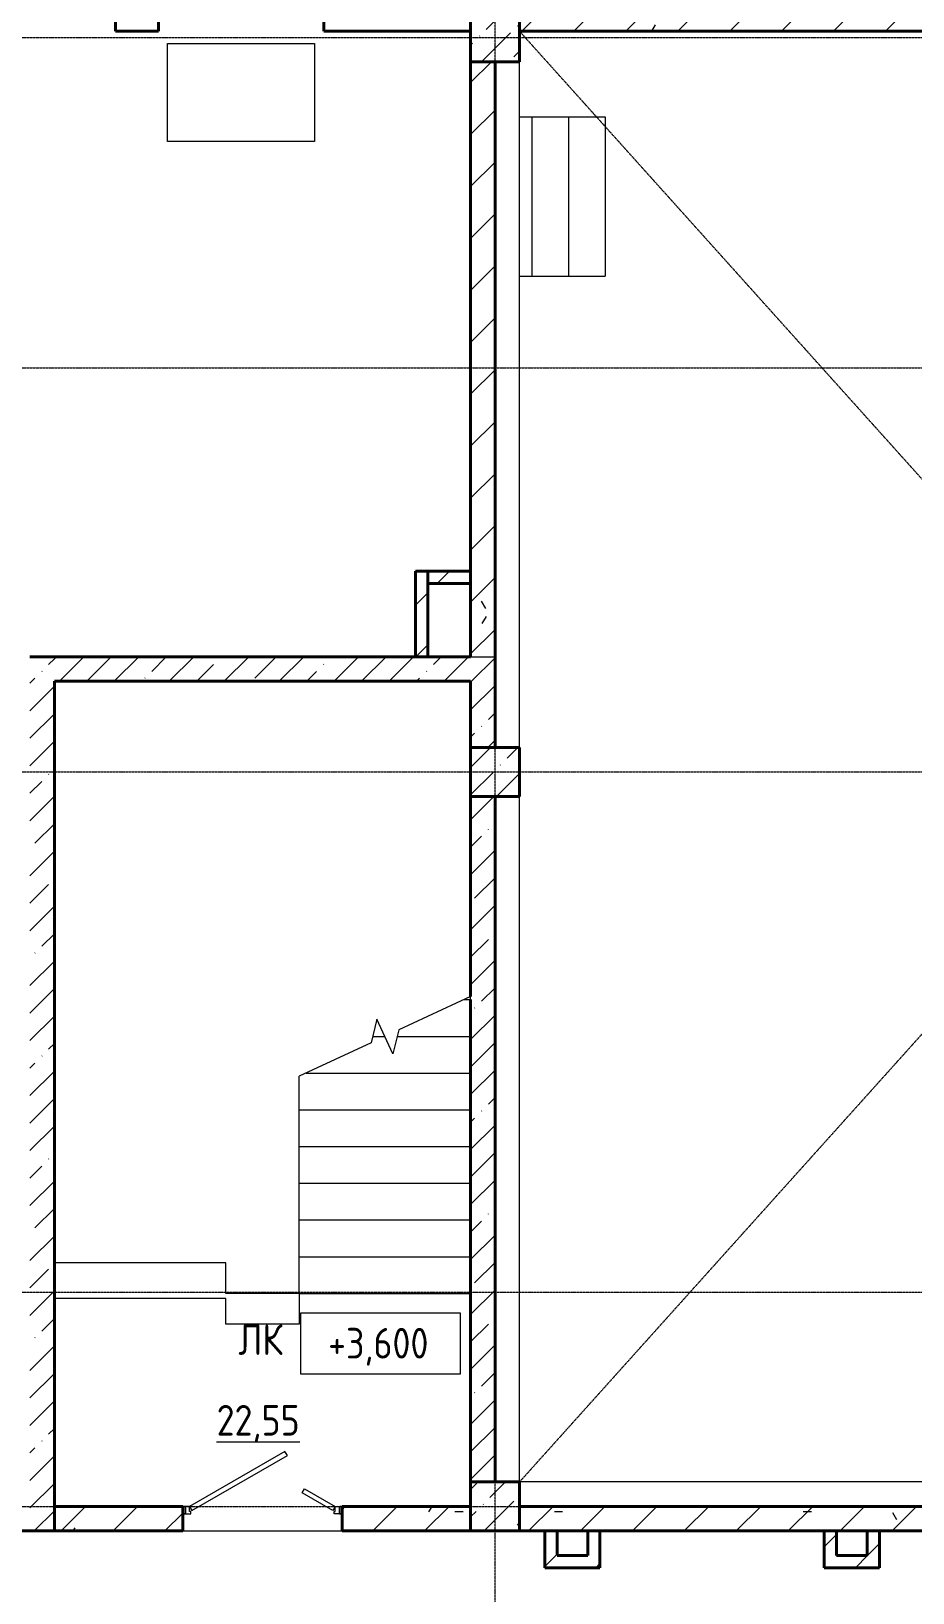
# Model space of a CAD drawing. Header units: millimetres. Extents: x 0 to 351840, y -132678 to 32417.
# Drawn here: x 310687 to 317888, y -109171 to -96416 of the extents above; entities that cross this region are included whole.
import ezdxf

# ---------------------------------------------------------------- set-up
doc = ezdxf.new("R2010")
doc.units = ezdxf.units.MM
for name, pattern in [('BI_линия_сетки', [25, 20, -2.5, 0, -2.5]), ('BI_невидимые', [5, 3, -2]), ('BI_штриховая_ш2_п1', [3, 2, -1])]:
    doc.linetypes.add(name, pattern=pattern)
for name, color, linetype, lineweight in [('Аннотация', 7, 'Continuous', 9), ('Двери', 7, 'Continuous', 18), ('Лестницы', 7, 'Continuous', 18), ('Марки помещений', 7, 'Continuous', 20), ('Несущие колонны', 7, 'Continuous', 18), ('Оси', 7, 'Continuous', 9), ('Отметки', 7, 'Continuous', 9), ('Перекрытие', 7, 'Continuous', 18), ('Стены внутренние', 7, 'Continuous', 18), ('Стены наружные', 7, 'Continuous', 18), ('Стены несущие', 7, 'Continuous', 18), ('Стены штриховка', 7, 'Continuous', 18)]:
    doc.layers.add(name, color=color, linetype=linetype, lineweight=lineweight)
doc.layers.add('Линии', color=7, linetype='Continuous', lineweight=9, true_color=0x00a600)
doc.styles.add('GOST Common_1', font='GOST Common.ttf', dxfattribs={"width": 0.9, "height": 250})
pattern_1 = [(45, (2e-10, 1e-10), (-224.5064, 224.5064), []), (45, (224.5, 1e-10), (-224.5064, 224.5064), [396.875, -79.375, 3.353, -76.022])]
pattern_2 = [(0, (2e-10, 1e-10), (1625.6, 406.4), [67.056, -1152.144, 67.056, -1152.144, -6502.4]), (0, (2e-10, 1e-10), (1625.6, 406.4), [-2438.4, 67.056, -2371.344, 67.056, -1152.144, -2844.8]), (0, (2e-10, 1e-10), (1625.6, 406.4), [-6096, 67.056, -745.744, 67.056, -1964.944]), (120, (609.6, 203.2), (-1164.753, 1204.611), [67.056, -1152.144, 67.056, -1152.144, -6502.4]), (120, (609.6, 203.2), (-1164.753, 1204.611), [-2438.4, 67.056, -2371.344, 67.056, -1152.144, -2844.8]), (120, (609.6, 203.2), (-1164.753, 1204.611), [-6096, 67.056, -745.744, 67.056, -1964.944]), (240, (812.8, 1016), (-460.847, -1611.011), [67.056, -1152.144, 67.056, -1152.144, -6502.4]), (240, (812.8, 1016), (-460.847, -1611.011), [-2438.4, 67.056, -2371.344, 67.056, -1152.144, -2844.8]), (240, (812.8, 1016), (-460.847, -1611.011), [-6096, 67.056, -745.744, 67.056, -1964.944])]
pattern_3 = [(45, (2e-10, 1e-10), (-212.132, 212.132), [])]

# ---------------------------------------------------------------- blocks, each defined once
blk = doc.blocks.new('_временные_конструкции_колонны_монолитные_прямоугольная - _временная_конструкция_колонна_400x400-V28-02 Этаж__3_300___Отделочный_')
at = {"layer": 'Несущие колонны', "lineweight": 9}
h = blk.add_hatch(dxfattribs=at)
h.set_pattern_fill('FP_29', color=9, style=0, pattern_type=2)
h.set_pattern_definition([(45, (-15900, -7900), (84.1895, 308.696), [396.875, -79.375, 3.353, -76.022])])
h.paths.add_polyline_path([(-200, -200), (200, -200), (200, 200), (-200, 200)])
at = {"layer": 'Несущие колонны', "color": 9, "lineweight": 40}
for p, q in [((200, 200), (-200, 200)), ((-200, 200), (-200, -200)), ((200, -200), (200, 200)), ((-200, -200), (200, -200))]:
    blk.add_line(p, q, dxfattribs=at)
blk = doc.blocks.new('_временные_конструкции_колонны_монолитные_прямоугольная - _временная_конструкция_колонна_400x400-V29-02 Этаж__3_300___Отделочный_')
at = {"layer": 'Несущие колонны', "lineweight": 9}
h = blk.add_hatch(dxfattribs=at)
h.set_pattern_fill('FP_30', color=9, style=0, pattern_type=2)
h.set_pattern_definition([(45, (-15900, -13900), (84.1895, 308.696), [396.875, -79.375, 3.353, -76.022])])
h.paths.add_polyline_path([(-200, -200), (200, -200), (200, 200), (-200, 200)])
at = {"layer": 'Несущие колонны', "color": 9, "lineweight": 40}
for p, q in [((200, 200), (-200, 200)), ((-200, 200), (-200, -200)), ((200, -200), (200, 200)), ((-200, -200), (200, -200))]:
    blk.add_line(p, q, dxfattribs=at)
blk = doc.blocks.new('_временные_конструкции_колонны_монолитные_прямоугольная - _временная_конструкция_колонна_400x400-V30-02 Этаж__3_300___Отделочный_')
at = {"layer": 'Несущие колонны', "lineweight": 9}
h = blk.add_hatch(dxfattribs=at)
h.set_pattern_fill('FP_31', color=9, style=0, pattern_type=2)
h.set_pattern_definition([(45, (-15900, -19900), (84.1903, 308.6967), [396.875, -79.375, 3.353, -76.022])])
h.paths.add_polyline_path([(-200, -200), (200, -200), (200, 200), (-200, 200)])
at = {"layer": 'Несущие колонны', "color": 9, "lineweight": 40}
for p, q in [((200, 200), (-200, 200)), ((-200, 200), (-200, -200)), ((200, -200), (200, 200)), ((-200, -200), (200, -200))]:
    blk.add_line(p, q, dxfattribs=at)
blk = doc.blocks.new('_Двери_Металлические_Двупольная_Противопожарная_Паркинг - _дверь_ДМН_2200-1300_EI30_П Д-3-5813836-02 Этаж__3_300___Отделочный_')
at = {"layer": 'Двери', "color": 9, "lineweight": 9}
for p, q in [((309, 550), (-470, 100)), ((-451, 67), (329, 517)), ((329, 517), (309, 550)), ((450, 212), (469, 245)), ((701, 67), (450, 212)), ((469, 245), (720, 100)), ((-470, 100), (-505, 100)), ((-505, 40), (-460, 40)), ((-470, 100), (-451, 67)), ((-470, 60), (-470, 100)), ((-460, 60), (-470, 60)), ((-460, 40), (-460, 60)), ((720, 100), (701, 67)), ((710, 60), (720, 60)), ((710, 40), (710, 60)), ((755, 40), (710, 40)), ((720, 100), (755, 100)), ((720, 60), (720, 100))]:
    blk.add_line(p, q, dxfattribs=at)
at = {"layer": 'Двери', "color": 9, "linetype": 'BI_невидимые', "lineweight": 9}
for p, q in [((-525, 40), (-525, 100)), ((-525, 100), (-505, 100)), ((-525, 40), (-525, 100)), ((-525, 100), (-505, 100)), ((-505, 100), (-525, 100)), ((-525, 100), (-525, 40)), ((-505, 40), (-525, 40)), ((-505, 40), (-525, 40)), ((-525, 40), (-505, 40)), ((-505, 100), (-505, 40)), ((-505, 100), (-505, 40)), ((-505, 40), (-505, 100)), ((755, 40), (755, 100)), ((755, 100), (775, 100)), ((755, 40), (755, 100)), ((755, 100), (775, 100)), ((775, 100), (755, 100)), ((755, 100), (755, 40)), ((775, 40), (755, 40)), ((775, 40), (755, 40)), ((755, 40), (775, 40)), ((775, 100), (775, 40)), ((775, 100), (775, 40)), ((775, 40), (775, 100))]:
    blk.add_line(p, q, dxfattribs=at)
blk = doc.blocks.new('Высотные отметки - _обозначение_высотная_отметка_рамка-5887-02 Этаж__3_300___Отделочный_')
at = {"layer": 'Аннотация', "color": 9}
for p, q in [((-6.5, 0), (-6.5, 5)), ((-6.5, 5), (6.5, 5)), ((6.5, 5), (6.5, 0)), ((6.5, 0), (-6.5, 0))]:
    blk.add_line(p, q, dxfattribs=at)
blk = doc.blocks.new('A$C6dd5c291')
at = {"layer": 'Стены внутренние', "lineweight": 9}
h = blk.add_hatch(dxfattribs=at)
h.set_pattern_fill('FP_33', color=9, style=0, pattern_type=2)
h.set_pattern_definition(pattern_2)
h.paths.add_polyline_path([(15700, 14840), (15900, 14840), (15900, 19700), (15700, 19700), (15700, 16853.4)])
h = blk.add_hatch(dxfattribs=at)
h.set_pattern_fill('FP_34', color=9, style=0, pattern_type=2)
h.set_pattern_definition(pattern_3)
h.paths.add_polyline_path([(15700, 14840), (15900, 14840), (15900, 19700), (15700, 19700), (15700, 16853.4)])
h = blk.add_hatch(dxfattribs=at)
h.set_pattern_fill('FP_34', color=9, style=0, pattern_type=2)
h.set_pattern_definition(pattern_3)
h.paths.add_polyline_path([(15350, 14840), (15350, 15540), (15250, 15540), (15250, 14840)])
h = blk.add_hatch(dxfattribs=at)
h.set_pattern_fill('FP_34', color=9, style=0, pattern_type=2)
h.set_pattern_definition(pattern_3)
h.paths.add_polyline_path([(15700, 15440), (15700, 15540), (15350, 15540), (15350, 15440)])
h = blk.add_hatch(dxfattribs=at)
h.set_pattern_fill('FP_33', color=9, style=0, pattern_type=2)
h.set_pattern_definition(pattern_2)
h.paths.add_polyline_path([(15700, 7700), (15700, 7900), (14650, 7900), (14650, 7700)])
h.paths.add_polyline_path([(13350, 7700), (13350, 7900), (12300, 7900), (12300, 7700)])
h = blk.add_hatch(dxfattribs=at)
h.set_pattern_fill('FP_34', color=9, style=0, pattern_type=2)
h.set_pattern_definition(pattern_3)
h.paths.add_polyline_path([(15700, 7700), (15700, 7900), (14650, 7900), (14650, 7700)])
h.paths.add_polyline_path([(13350, 7700), (13350, 7900), (12300, 7900), (12300, 7700)])
h = blk.add_hatch(dxfattribs=at)
h.set_pattern_fill('FP_33', color=9, style=0, pattern_type=2)
h.set_pattern_definition(pattern_2)
h.paths.add_polyline_path([(21200, 7700), (21200, 7900), (16100, 7900), (16100, 7700)])
h = blk.add_hatch(dxfattribs=at)
h.set_pattern_fill('FP_34', color=9, style=0, pattern_type=2)
h.set_pattern_definition(pattern_3)
h.paths.add_polyline_path([(21200, 7700), (21200, 7900), (16100, 7900), (16100, 7700)])
h = blk.add_hatch(dxfattribs=at)
h.set_pattern_fill('FP_34', color=9, style=0, pattern_type=2)
h.set_pattern_definition(pattern_3)
h.paths.add_polyline_path([(16407, 7400), (16407, 7700), (16307, 7700), (16307, 7400)])
h = blk.add_hatch(dxfattribs=at)
h.set_pattern_fill('FP_34', color=9, style=0, pattern_type=2)
h.set_pattern_definition(pattern_3)
h.paths.add_polyline_path([(16757, 7400), (16757, 7700), (16657, 7700), (16657, 7400)])
h = blk.add_hatch(dxfattribs=at)
h.set_pattern_fill('FP_34', color=9, style=0, pattern_type=2)
h.set_pattern_definition(pattern_3)
h.paths.add_polyline_path([(18690, 7400), (18690, 7700), (18590, 7700), (18590, 7400)])
h = blk.add_hatch(dxfattribs=at)
h.set_pattern_fill('FP_34', color=9, style=0, pattern_type=2)
h.set_pattern_definition(pattern_3)
h.paths.add_polyline_path([(19040, 7500), (19040, 7700), (18940, 7700), (18940, 7500)])
h = blk.add_hatch(dxfattribs=at)
h.set_pattern_fill('FP_34', color=9, style=0, pattern_type=2)
h.set_pattern_definition(pattern_3)
h.paths.add_polyline_path([(16657, 7400), (16657, 7500), (16407, 7500), (16407, 7400)])
h = blk.add_hatch(dxfattribs=at)
h.set_pattern_fill('FP_34', color=9, style=0, pattern_type=2)
h.set_pattern_definition(pattern_3)
h.paths.add_polyline_path([(18690, 7400), (19040, 7400), (19040, 7500), (18690, 7500)])
at = {"layer": 'Стены наружные', "lineweight": 9}
h = blk.add_hatch(dxfattribs=at)
h.set_pattern_fill('FP_33', color=9, style=0, pattern_type=2)
h.set_pattern_definition(pattern_2)
h.paths.add_polyline_path([(21200, 19950), (21200, 20150), (16100, 20150), (16100, 19950)])
h = blk.add_hatch(dxfattribs=at)
h.set_pattern_fill('FP_34', color=9, style=0, pattern_type=2)
h.set_pattern_definition(pattern_3)
h.paths.add_polyline_path([(21200, 19950), (21200, 20150), (16100, 20150), (16100, 19950)])
h = blk.add_hatch(dxfattribs=at)
h.set_pattern_fill('FP_32', color=9, style=0, pattern_type=2)
h.set_pattern_definition(pattern_1)
h.paths.add_polyline_path([(12300, 7700), (12300, 14840), (12100, 14840), (12100, 7700)])
h = blk.add_hatch(dxfattribs=at)
h.set_pattern_fill('FP_32', color=9, style=0, pattern_type=2)
h.set_pattern_definition(pattern_1)
h.paths.add_polyline_path([(15900, 14640), (15900, 14840), (12300, 14840), (12300, 14640), (15741.5, 14640)])
h = blk.add_hatch(dxfattribs=at)
h.set_pattern_fill('FP_32', color=9, style=0, pattern_type=2)
h.set_pattern_definition(pattern_1)
h.paths.add_polyline_path([(15700, 14100), (15900, 14100), (15900, 14640), (15700, 14640)])
h = blk.add_hatch(dxfattribs=at)
h.set_pattern_fill('FP_32', color=9, style=0, pattern_type=2)
h.set_pattern_definition(pattern_1)
h.paths.add_polyline_path([(15900, 8100), (15900, 13700), (15700, 13700), (15700, 8100), (15741.5, 8100)])
at = {"layer": 'Лестницы', "color": 9}
for p, q in [((16100, 19250), (16200, 19250)), ((16200, 19250), (16500, 19250)), ((16200, 19250), (16200, 17950)), ((16200, 19250), (16200, 17950)), ((16500, 19250), (16800, 19250)), ((16500, 19250), (16500, 17950)), ((16500, 19250), (16500, 17950)), ((16800, 19250), (16800, 17950)), ((16100, 17950), (16200, 17950)), ((16200, 17950), (16500, 17950)), ((16500, 17950), (16800, 17950)), ((15700, 12066.4), (15113.3, 11792.8)), ((15643.4, 12040), (15700, 12040)), ((15643.4, 12040), (15700, 12040)), ((15700, 12040), (15700, 12066.4)), ((14934, 11881.6), (14886.7, 11687.2)), ((15066, 11598.4), (14934, 11881.6)), ((14899.6, 11740), (15000, 11740)), ((14899.6, 11740), (15000, 11740)), ((15113.3, 11792.8), (15066, 11598.4)), ((15100.4, 11740), (15700, 11740)), ((15100.4, 11740), (15700, 11740)), ((14886.7, 11687.2), (14300, 11413.6)), ((14300, 11140), (14300, 11413.6)), ((14356.6, 11440), (15700, 11440)), ((14356.6, 11440), (15700, 11440)), ((14300, 10840), (14300, 11140)), ((14300, 11140), (15700, 11140)), ((14300, 11140), (15700, 11140)), ((14300, 10540), (14300, 10840)), ((14300, 10840), (15700, 10840)), ((14300, 10840), (15700, 10840)), ((14300, 10240), (14300, 10540)), ((14300, 10540), (15700, 10540)), ((14300, 10540), (15700, 10540)), ((14300, 9940), (14300, 10240)), ((14300, 10240), (15700, 10240)), ((14300, 10240), (15700, 10240)), ((14300, 9640), (14300, 9940)), ((14300, 9940), (15700, 9940)), ((14300, 9940), (15700, 9940)), ((14300, 9640), (15700, 9640)), ((14300, 9640), (15700, 9640))]:
    blk.add_line(p, q, dxfattribs=at)
at = {"layer": 'Линии', "color": 9, "linetype": 'BI_штриховая_ш2_п1'}
for p, q in [((16100, 19950), (26750, 8100)), ((16100, 8100), (26750, 19950))]:
    blk.add_line(p, q, dxfattribs=at)
at = {"layer": 'Оси', "color": 9, "linetype": 'BI_линия_сетки'}
for p, q in [((15900, -3558.5), (15900, 30190.3)), ((-4915.7, 19900), (50661.2, 19900)), ((-4915.7, 17200), (50661.2, 17200)), ((-4915.7, 13900), (50661.2, 13900)), ((-4915.7, 9650), (50661.2, 9650)), ((-4915.7, 7900), (50661.2, 7900))]:
    blk.add_line(p, q, dxfattribs=at)
at = {"layer": 'Перекрытие', "color": 9, "lineweight": 9}
for p, q in [((13225, 19050), (13225, 19850)), ((13225, 19850), (14425, 19850)), ((14425, 19850), (14425, 19050)), ((16100, 14100), (16100, 19700)), ((14425, 19050), (13225, 19050)), ((16100, 8100), (16100, 13700)), ((13700, 9890), (12300, 9890)), ((13700, 9640), (13700, 9890)), ((13700, 9600), (12300, 9600)), ((14300, 9640), (13700, 9640)), ((13700, 9390), (13700, 9600)), ((14300, 9640), (14300, 9390)), ((14300, 9390), (13700, 9390)), ((21200, 8100), (16100, 8100)), ((13350, 7700), (14650, 7700))]:
    blk.add_line(p, q, dxfattribs=at)
at = {"layer": 'Стены несущие', "color": 9, "lineweight": 40}
for p, q in [((12800, 20150), (12800, 19950)), ((13150, 19950), (13150, 20150)), ((14500, 20150), (14500, 19950)), ((12800, 19950), (13150, 19950)), ((14500, 19950), (15700, 19950)), ((16100, 19950), (21200, 19950)), ((15700, 19700), (15700, 14840)), ((15900, 14100), (15900, 19700)), ((15700, 15540), (15250, 15540)), ((15250, 15540), (15250, 14840)), ((15350, 14840), (15350, 15540)), ((15350, 15440), (15700, 15440)), ((15700, 14840), (12100, 14840)), ((12300, 7900), (12300, 14640)), ((12300, 14640), (15700, 14640)), ((15700, 14640), (15700, 14100)), ((15700, 13700), (15700, 12066.4)), ((15900, 8100), (15900, 13700)), ((15700, 12040), (15700, 8100)), ((13350, 7900), (12300, 7900)), ((12300, 7900), (12300, 7700)), ((13350, 7700), (13350, 7900)), ((15700, 7900), (14650, 7900)), ((14650, 7900), (14650, 7700)), ((21200, 7900), (16100, 7900)), ((11555, 7700), (13350, 7700)), ((14650, 7700), (15700, 7700)), ((16100, 7700), (21200, 7700)), ((16307, 7700), (16307, 7400)), ((16407, 7500), (16407, 7700)), ((16657, 7700), (16657, 7500)), ((16757, 7400), (16757, 7700)), ((18590, 7700), (18590, 7400)), ((18690, 7500), (18690, 7700)), ((18940, 7700), (18940, 7500)), ((19040, 7400), (19040, 7700)), ((16307, 7400), (16757, 7400)), ((16657, 7500), (16407, 7500)), ((18590, 7400), (19040, 7400)), ((18940, 7500), (18690, 7500))]:
    blk.add_line(p, q, dxfattribs=at)
at = {"layer": 'Стены штриховка', "color": 9}
blk.add_line((15700, 14840), (15900, 14840), dxfattribs=at)
at = {"layer": 'Аннотация', "color": 9, "lineweight": 20, "xscale": 99.99999999999993, "yscale": 99.99999999999993, "zscale": 99.99999999999993}
blk.add_blockref('Высотные отметки - _обозначение_высотная_отметка_рамка-5887-02 Этаж__3_300___Отделочный_', (14964.8, 8981.5), dxfattribs=at)
at = {"layer": 'Двери', "color": 9}
blk.add_blockref('_Двери_Металлические_Двупольная_Противопожарная_Паркинг - _дверь_ДМН_2200-1300_EI30_П Д-3-5813836-02 Этаж__3_300___Отделочный_', (13875, 7800), dxfattribs=at)
at = {"layer": 'Несущие колонны', "color": 9}
for name, p in [('_временные_конструкции_колонны_монолитные_прямоугольная - _временная_конструкция_колонна_400x400-V30-02 Этаж__3_300___Отделочный_', (15900, 19900)), ('_временные_конструкции_колонны_монолитные_прямоугольная - _временная_конструкция_колонна_400x400-V29-02 Этаж__3_300___Отделочный_', (15900, 13900)), ('_временные_конструкции_колонны_монолитные_прямоугольная - _временная_конструкция_колонна_400x400-V28-02 Этаж__3_300___Отделочный_', (15900, 7900))]:
    blk.add_blockref(name, p, dxfattribs=at)
at = {"layer": 'Марки помещений', "color": 9, "lineweight": 9, "char_height": 250, "attachment_point": 1, "style": 'GOST Common_1'}
for s, insert, width in [('ЛК', (13803.9, 9387.8), 440.126), ('\\L22,55', (13625.3, 8728.8), 873.038)]:
    blk.add_mtext(s, dxfattribs=dict(at, insert=insert, width=width))
at = {"layer": 'Отметки', "color": 9, "lineweight": 20, "insert": (14536.1, 9358.3), "char_height": 250, "width": 1028.823, "attachment_point": 1, "line_spacing_factor": 1.022761, "style": 'GOST Common_1'}
blk.add_mtext('+3,600', dxfattribs=at)

msp = doc.modelspace()

# ---------------------------------------------------------------- block references
msp.add_blockref('A$C6dd5c291', (298576, -116366))

doc.saveas('drawing.dxf')
